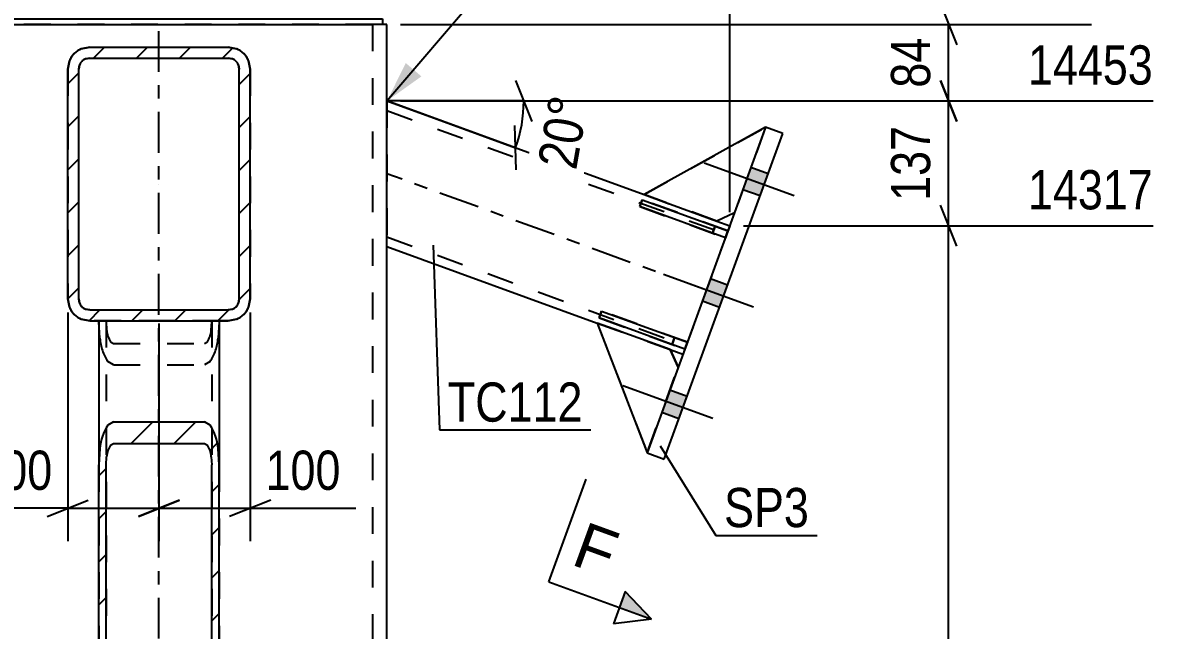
# Model space of a CAD drawing. Header units: millimetres. Extents: x 0 to 841, y 0 to 594.
# Drawn here: x 308.4 to 391.6, y 465.2 to 509.6 of the extents above; entities that cross this region are included whole.
import ezdxf

# ---------------------------------------------------------------- set-up
doc = ezdxf.new("R2010")
doc.units = ezdxf.units.MM
doc.linetypes.add('DXK_LINE_DOT2', pattern=[3.9198, 1.9599, -1.9599])
doc.linetypes.add('DXK_LINE_DOT3', pattern=[5.9187, 2.979, -0.9799, 0.9799, -0.9799])
doc.styles.add('Arial', font='arial.ttf', dxfattribs={"height": 0.2})
doc.styles.add('Arial Narrow', font='ARIALN.TTF', dxfattribs={"height": 0.2})

# ---------------------------------------------------------------- blocks, each defined once
blk = doc.blocks.new('Part-695494452-4283 - 4226')
at = {"color": 2, "linetype": 'Continuous'}
for p, q in [((301.981, 509.439), (301.981, 509.839)), ((301.981, 509.839), (334.648, 509.839)), ((302.709, 509.439), (301.981, 509.439)), ((334.648, 509.439), (333.92, 509.439)), ((334.648, 509.839), (334.648, 509.439))]:
    blk.add_line(p, q, dxfattribs=at)
at = {"color": 7, "linetype": 'DXK_LINE_DOT2'}
blk.add_line((333.92, 509.439), (302.709, 509.439), dxfattribs=at)
blk = doc.blocks.new('Part-695494452-4274 - 4226')
at = {"color": 2, "linetype": 'Continuous'}
for p, q in [((334.981, 503.842), (353.775, 497.002)), ((359.1, 495.064), (360.039, 494.722)), ((334.981, 493.2), (350.354, 487.605)), ((355.679, 485.667), (356.619, 485.325))]:
    blk.add_line(p, q, dxfattribs=at)
at = {"color": 7, "linetype": 'DXK_LINE_DOT2'}
for p, q in [((334.981, 503.842), (334.981, 493.2)), ((334.981, 503.133), (359.811, 494.095)), ((353.775, 497.002), (359.1, 495.064)), ((360.039, 494.722), (356.619, 485.325)), ((334.981, 493.91), (356.847, 485.951)), ((350.354, 487.605), (355.679, 485.667))]:
    blk.add_line(p, q, dxfattribs=at)
at = {"color": 7, "linetype": 'DXK_LINE_DOT3'}
blk.add_line((358.329, 490.023), (334.981, 498.521), dxfattribs=at)
blk = doc.blocks.new('Part-695494452-4343 - 4226')
at = {"color": 2, "linetype": 'Continuous'}
for p, q in [((353.455, 496.124), (353.638, 496.626)), ((359.72, 493.844), (353.455, 496.124)), ((353.638, 496.626), (359.902, 494.345)), ((359.902, 494.345), (359.72, 493.844))]:
    blk.add_line(p, q, dxfattribs=at)
at = {"color": 7, "linetype": 'DXK_LINE_DOT2'}
blk.add_line((358.78, 494.186), (358.963, 494.688), dxfattribs=at)
blk = doc.blocks.new('Part-695494452-4247 - 4226')
at = {"color": 2, "linetype": 'Continuous'}
for p, q in [((362.661, 501.926), (353.997, 478.12)), ((363.914, 501.47), (362.661, 501.926)), ((355.25, 477.664), (363.914, 501.47)), ((353.997, 478.12), (355.25, 477.664))]:
    blk.add_line(p, q, dxfattribs=at)
blk = doc.blocks.new('Part-695494452-4311 - 4226')
at = {"linetype": 'Continuous'}
h = blk.add_hatch(dxfattribs=at)
h.set_pattern_fill('', scale=0.7, style=0, pattern_type=0)
h.set_pattern_definition([(45, (311.6475, 489.3722), (-1.57154, 1.57154), [])])
h.paths.add_polyline_path([(311.648, 506.172), (311.648, 489.372), (311.769, 488.76), (312.116, 488.241), (312.635, 487.894), (313.248, 487.772), (323.381, 487.772), (323.993, 487.894), (324.512, 488.241), (324.859, 488.76), (324.981, 489.372), (324.981, 506.172), (324.859, 506.784), (324.512, 507.304), (323.993, 507.65), (323.381, 507.772), (313.248, 507.772), (312.635, 507.65), (312.116, 507.304), (311.769, 506.784)])
h.paths.add_polyline_path([(312.682, 506.738), (312.941, 506.911), (313.248, 506.972), (323.381, 506.972), (323.687, 506.911), (323.947, 506.738), (324.12, 506.478), (324.181, 506.172), (324.181, 489.372), (324.12, 489.066), (323.947, 488.807), (323.687, 488.633), (323.381, 488.572), (313.248, 488.572), (312.941, 488.633), (312.682, 488.807), (312.508, 489.066), (312.448, 489.372), (312.448, 506.172), (312.508, 506.478)])
at = {"color": 7, "linetype": 'DXK_LINE_DOT2'}
for p, q in [((312.635, 507.65), (313.248, 507.772)), ((313.248, 507.772), (323.381, 507.772)), ((323.381, 507.772), (323.993, 507.65)), ((313.248, 506.972), (312.941, 506.911)), ((313.248, 506.972), (323.381, 506.972)), ((323.687, 506.911), (323.381, 506.972)), ((311.648, 506.172), (311.769, 506.784)), ((311.648, 506.172), (311.648, 489.372)), ((312.508, 506.478), (312.448, 506.172)), ((312.448, 489.372), (312.448, 506.172)), ((324.181, 506.172), (324.12, 506.478)), ((324.181, 489.372), (324.181, 506.172)), ((324.859, 506.784), (324.981, 506.172)), ((324.981, 506.172), (324.981, 489.372)), ((311.769, 488.76), (311.648, 489.372)), ((312.448, 489.372), (312.508, 489.066)), ((324.12, 489.066), (324.181, 489.372)), ((324.981, 489.372), (324.859, 488.76)), ((312.941, 488.633), (313.248, 488.572)), ((313.248, 488.572), (323.381, 488.572)), ((323.381, 488.572), (323.687, 488.633)), ((313.248, 487.772), (312.635, 487.894)), ((323.381, 487.772), (313.248, 487.772)), ((323.993, 487.894), (323.381, 487.772))]:
    blk.add_line(p, q, dxfattribs=at)
at = {"color": 2, "linetype": 'Continuous'}
for p, q in [((313.248, 507.772), (312.635, 507.65)), ((313.248, 507.772), (313.248, 507.772)), ((313.248, 507.772), (323.381, 507.772)), ((323.381, 507.772), (323.381, 507.772)), ((323.993, 507.65), (323.381, 507.772)), ((312.941, 506.911), (313.248, 506.972)), ((313.248, 506.972), (313.248, 506.972)), ((313.248, 506.972), (323.381, 506.972)), ((323.381, 506.972), (323.381, 506.972)), ((323.381, 506.972), (323.687, 506.911)), ((311.769, 506.784), (311.648, 506.172)), ((311.648, 506.172), (311.648, 506.172)), ((311.648, 489.372), (311.648, 506.172)), ((312.448, 506.172), (312.508, 506.478)), ((312.448, 506.172), (312.448, 506.172)), ((312.448, 489.372), (312.448, 506.172)), ((324.12, 506.478), (324.181, 506.172)), ((324.181, 506.172), (324.181, 506.172)), ((324.181, 489.372), (324.181, 506.172)), ((324.981, 506.172), (324.859, 506.784)), ((324.981, 506.172), (324.981, 506.172)), ((324.981, 489.372), (324.981, 506.172)), ((311.648, 489.372), (311.648, 489.372)), ((311.648, 489.372), (311.769, 488.76)), ((312.448, 489.372), (312.448, 489.372)), ((312.508, 489.066), (312.448, 489.372)), ((324.181, 489.372), (324.12, 489.066)), ((324.181, 489.372), (324.181, 489.372)), ((324.859, 488.76), (324.981, 489.372)), ((324.981, 489.372), (324.981, 489.372)), ((313.248, 488.572), (312.941, 488.633)), ((313.248, 488.572), (313.248, 488.572)), ((313.248, 488.572), (323.381, 488.572)), ((323.687, 488.633), (323.381, 488.572)), ((323.381, 488.572), (323.381, 488.572)), ((312.635, 487.894), (313.248, 487.772)), ((313.248, 487.772), (313.248, 487.772)), ((313.248, 487.772), (323.381, 487.772)), ((323.381, 487.772), (323.993, 487.894)), ((323.381, 487.772), (323.381, 487.772))]:
    blk.add_line(p, q, dxfattribs=at)
at = {"color": 7, "linetype": 'DXK_LINE_DOT3'}
blk.add_line((318.314, 497.772), (318.314, 497.772), dxfattribs=at)
at = {"color": 7, "linetype": 'DXK_LINE_DOT2'}
for centre, radius, start, end in [((313.248, 506.172), 1.6, 112.5, 157.5), ((323.381, 506.172), 1.6, 22.5, 67.5), ((313.248, 506.172), 0.8, 112.5, 157.5), ((323.381, 506.172), 0.8, 22.5, 67.5), ((313.248, 489.372), 1.6, 202.5, 247.5), ((313.248, 489.372), 0.8, 202.5, 247.5), ((323.381, 489.372), 0.8, 292.5, 337.5), ((323.381, 489.372), 1.6, 292.5, 337.5)]:
    blk.add_arc(centre, radius, start, end, dxfattribs=at)
at = {"color": 2, "linetype": 'Continuous'}
for centre, radius, start, end in [((313.248, 506.172), 1.6, 112.5, 157.5), ((323.381, 506.172), 1.6, 22.5, 67.5), ((313.248, 506.172), 0.8, 112.5, 157.5), ((323.381, 506.172), 0.8, 22.5, 67.5), ((313.248, 489.372), 1.6, 202.5, 247.5), ((313.248, 489.372), 0.8, 202.5, 247.5), ((323.381, 489.372), 0.8, 292.5, 337.5), ((323.381, 489.372), 1.6, 292.5, 337.5)]:
    blk.add_arc(centre, radius, start, end, dxfattribs=at)
blk = doc.blocks.new('Part-695494452-4297 - 4226')
at = {"color": 7, "linetype": 'DXK_LINE_DOT2'}
for p, q in [((313.248, 507.772), (312.635, 507.65)), ((313.248, 507.772), (323.381, 507.772)), ((323.993, 507.65), (323.381, 507.772)), ((312.941, 506.911), (313.248, 506.972)), ((313.248, 506.972), (323.381, 506.972)), ((323.381, 506.972), (323.687, 506.911)), ((311.769, 506.784), (311.648, 506.172)), ((311.648, 489.372), (311.648, 506.172)), ((312.448, 506.172), (312.508, 506.478)), ((312.448, 489.372), (312.448, 506.172)), ((324.12, 506.478), (324.181, 506.172)), ((324.181, 489.372), (324.181, 506.172)), ((324.981, 506.172), (324.859, 506.784)), ((324.981, 489.372), (324.981, 506.172)), ((311.648, 489.372), (311.769, 488.76)), ((312.508, 489.066), (312.448, 489.372)), ((324.181, 489.372), (324.12, 489.066)), ((324.859, 488.76), (324.981, 489.372)), ((313.248, 488.572), (312.941, 488.633)), ((313.248, 488.572), (323.381, 488.572)), ((323.687, 488.633), (323.381, 488.572)), ((312.635, 487.894), (313.248, 487.772)), ((313.248, 487.772), (323.381, 487.772)), ((323.381, 487.772), (323.993, 487.894))]:
    blk.add_line(p, q, dxfattribs=at)
at = {"color": 7, "linetype": 'DXK_LINE_DOT3'}
blk.add_line((318.314, 497.772), (318.314, 497.772), dxfattribs=at)
at = {"color": 7, "linetype": 'DXK_LINE_DOT2'}
for centre, radius, start, end in [((313.248, 506.172), 1.6, 112.5, 157.5), ((323.381, 506.172), 1.6, 22.5, 67.5), ((313.248, 506.172), 0.8, 112.5, 157.5), ((323.381, 506.172), 0.8, 22.5, 67.5), ((313.248, 489.372), 1.6, 202.5, 247.5), ((313.248, 489.372), 0.8, 202.5, 247.5), ((323.381, 489.372), 0.8, 292.5, 337.5), ((323.381, 489.372), 1.6, 292.5, 337.5)]:
    blk.add_arc(centre, radius, start, end, dxfattribs=at)
blk = doc.blocks.new('Part-695494452-4305 - 4226')
at = {"linetype": 'Continuous'}
h = blk.add_hatch(dxfattribs=at)
h.set_pattern_fill('', scale=0.7, style=0, pattern_type=0)
h.set_pattern_definition([(45, (313.9142, 457.5821), (-1.57154, 1.57154), [])])
h.paths.add_polyline_path([(313.914, 477.241), (313.914, 457.582), (313.995, 456.378), (314.227, 455.358), (314.573, 454.676), (314.981, 454.437), (321.648, 454.437), (322.056, 454.676), (322.402, 455.358), (322.633, 456.378), (322.714, 457.582), (322.714, 477.241), (322.633, 478.444), (322.402, 479.465), (322.056, 480.147), (321.648, 480.386), (314.981, 480.386), (314.573, 480.147), (314.227, 479.465), (313.995, 478.444)])
h.paths.add_polyline_path([(314.604, 478.353), (314.777, 478.694), (314.981, 478.813), (321.648, 478.813), (321.852, 478.694), (322.025, 478.353), (322.14, 477.842), (322.181, 477.241), (322.181, 457.582), (322.14, 456.98), (322.025, 456.47), (321.852, 456.129), (321.648, 456.009), (314.981, 456.009), (314.777, 456.129), (314.604, 456.47), (314.488, 456.98), (314.448, 457.582), (314.448, 477.241), (314.488, 477.842)])
at = {"color": 2, "linetype": 'Continuous'}
for p, q in [((313.914, 487.772), (313.914, 477.241)), ((322.714, 487.772), (322.714, 477.241)), ((314.981, 480.386), (314.573, 480.147)), ((314.981, 480.386), (321.648, 480.386)), ((322.056, 480.147), (321.648, 480.386)), ((314.777, 478.694), (314.981, 478.813)), ((314.981, 478.813), (321.648, 478.813)), ((321.648, 478.813), (321.852, 478.694)), ((313.995, 478.444), (313.914, 477.241)), ((314.448, 477.241), (314.488, 477.842)), ((322.14, 477.842), (322.181, 477.241)), ((322.714, 477.241), (322.633, 478.444)), ((313.914, 457.582), (313.914, 477.241)), ((314.448, 457.582), (314.448, 477.241)), ((322.181, 457.582), (322.181, 477.241)), ((322.714, 457.582), (322.714, 477.241)), ((313.914, 457.582), (313.995, 456.378)), ((314.488, 456.98), (314.448, 457.582)), ((322.181, 457.582), (322.14, 456.98)), ((322.633, 456.378), (322.714, 457.582)), ((314.981, 456.009), (314.777, 456.129)), ((321.852, 456.129), (321.648, 456.009)), ((314.981, 456.009), (321.648, 456.009)), ((314.573, 454.676), (314.981, 454.437)), ((314.981, 454.437), (321.648, 454.437)), ((321.648, 454.437), (322.056, 454.676))]:
    blk.add_line(p, q, dxfattribs=at)
at = {"color": 7, "linetype": 'DXK_LINE_DOT2'}
for p, q in [((322.714, 487.772), (313.914, 487.772)), ((313.995, 486.493), (313.914, 487.697)), ((314.448, 487.772), (314.448, 457.582)), ((314.448, 487.697), (314.488, 487.095)), ((322.14, 487.095), (322.181, 487.697)), ((322.181, 487.772), (322.181, 457.582)), ((322.714, 487.697), (322.633, 486.493)), ((314.777, 486.244), (314.981, 486.124)), ((314.981, 486.124), (321.648, 486.124)), ((321.648, 486.124), (321.852, 486.244)), ((314.981, 484.552), (314.573, 484.791)), ((314.981, 484.552), (321.648, 484.552)), ((322.056, 484.791), (321.648, 484.552)), ((313.914, 477.241), (313.914, 457.582)), ((322.714, 477.241), (322.714, 457.582))]:
    blk.add_line(p, q, dxfattribs=at)
for centre, radius, start, end in [((316.321, 487.242), 1.839, 184.59102, 212.87511), ((320.307, 487.242), 1.839, 327.12489, 355.40898), ((317.662, 486.788), 3.678, 184.59102, 212.87511), ((318.966, 486.788), 3.678, 327.12489, 355.40898)]:
    blk.add_arc(centre, radius, start, end, dxfattribs=at)
at = {"color": 2, "linetype": 'Continuous'}
for centre, radius, start, end in [((317.662, 478.15), 3.678, 147.12489, 175.40898), ((318.966, 478.15), 3.678, 4.59102, 32.87511), ((316.321, 477.695), 1.839, 147.12489, 175.40898), ((320.307, 477.695), 1.839, 4.59102, 32.87511), ((316.321, 457.128), 1.839, 184.59102, 212.87511), ((320.307, 457.128), 1.839, 327.12489, 355.40898), ((317.662, 456.673), 3.678, 184.59102, 212.87511), ((318.966, 456.673), 3.678, 327.12489, 355.40898)]:
    blk.add_arc(centre, radius, start, end, dxfattribs=at)
blk = doc.blocks.new('Bolt-695494452-4325 - 4226')
at = {"linetype": 'Continuous'}
for points in [[(362.25, 496.897), (362.843, 498.525), (361.59, 498.982), (360.997, 497.353)], [(362.25, 496.897), (362.843, 498.525), (361.59, 498.982), (360.997, 497.353)], [(362.25, 496.897), (362.843, 498.525), (361.59, 498.982), (360.997, 497.353)], [(359.286, 488.753), (359.878, 490.381), (358.626, 490.838), (358.033, 489.209)], [(359.286, 488.753), (359.878, 490.381), (358.626, 490.838), (358.033, 489.209)], [(356.321, 480.609), (356.914, 482.237), (355.661, 482.694), (355.069, 481.065)], [(356.321, 480.609), (356.914, 482.237), (355.661, 482.694), (355.069, 481.065)], [(356.321, 480.609), (356.914, 482.237), (355.661, 482.694), (355.069, 481.065)]]:
    blk.add_hatch(color=1, dxfattribs=at).paths.add_polyline_path(points)
at = {"color": 1, "linetype": 'Continuous'}
for p, q in [((364.739, 496.913), (358.161, 499.307)), ((364.739, 496.913), (358.161, 499.307)), ((364.739, 496.913), (358.161, 499.307)), ((362.843, 498.525), (361.59, 498.982)), ((362.843, 498.525), (361.59, 498.982)), ((362.843, 498.525), (361.59, 498.982)), ((362.25, 496.897), (360.997, 497.353)), ((362.25, 496.897), (360.997, 497.353)), ((362.25, 496.897), (360.997, 497.353)), ((361.775, 488.769), (355.197, 491.163)), ((361.775, 488.769), (355.197, 491.163)), ((359.878, 490.381), (358.626, 490.838)), ((359.878, 490.381), (358.626, 490.838)), ((359.286, 488.753), (358.033, 489.209)), ((359.286, 488.753), (358.033, 489.209)), ((358.81, 480.625), (352.233, 483.019)), ((358.81, 480.625), (352.233, 483.019)), ((358.81, 480.625), (352.233, 483.019)), ((356.914, 482.237), (355.661, 482.694)), ((356.914, 482.237), (355.661, 482.694)), ((356.914, 482.237), (355.661, 482.694)), ((356.321, 480.609), (355.069, 481.065)), ((356.321, 480.609), (355.069, 481.065)), ((356.321, 480.609), (355.069, 481.065))]:
    blk.add_line(p, q, dxfattribs=at)
blk = doc.blocks.new('Part-695494452-4339 - 4226')
at = {"color": 2, "linetype": 'Continuous'}
for p, q in [((350.354, 487.605), (353.997, 478.12)), ((355.679, 485.667), (350.354, 487.605)), ((355.679, 485.667), (356.277, 484.385))]:
    blk.add_line(p, q, dxfattribs=at)
at = {"color": 7, "linetype": 'DXK_LINE_DOT2'}
blk.add_line((353.997, 478.12), (356.277, 484.385), dxfattribs=at)
blk = doc.blocks.new('Part-695494452-4340 - 4226')
at = {"color": 7, "linetype": 'DXK_LINE_DOT2'}
for p, q in [((355.679, 485.667), (350.354, 487.605)), ((350.354, 487.605), (353.997, 478.12)), ((356.277, 484.385), (355.679, 485.667)), ((353.997, 478.12), (356.277, 484.385))]:
    blk.add_line(p, q, dxfattribs=at)
blk = doc.blocks.new('Part-695494452-4341 - 4226')
at = {"color": 2, "linetype": 'Continuous'}
for p, q in [((362.661, 501.926), (353.775, 497.002)), ((353.775, 497.002), (359.1, 495.064)), ((360.381, 495.661), (359.1, 495.064))]:
    blk.add_line(p, q, dxfattribs=at)
at = {"color": 7, "linetype": 'DXK_LINE_DOT2'}
blk.add_line((362.661, 501.926), (360.381, 495.661), dxfattribs=at)
blk = doc.blocks.new('Part-695494452-4342 - 4226')
at = {"color": 7, "linetype": 'DXK_LINE_DOT2'}
for p, q in [((353.775, 497.002), (362.661, 501.926)), ((362.661, 501.926), (360.381, 495.661)), ((359.1, 495.064), (353.775, 497.002)), ((360.381, 495.661), (359.1, 495.064))]:
    blk.add_line(p, q, dxfattribs=at)
blk = doc.blocks.new('Part-695494452-4359 - 4226')
at = {"color": 2, "linetype": 'Continuous'}
for p, q in [((303.781, 509.439), (333.92, 509.439)), ((334.981, 509.439), (334.648, 509.439)), ((334.981, 215.96), (334.981, 509.439))]:
    blk.add_line(p, q, dxfattribs=at)
at = {"color": 7, "linetype": 'DXK_LINE_DOT3'}
blk.add_line((318.314, 215.96), (318.314, 509.439), dxfattribs=at)
at = {"color": 7, "linetype": 'DXK_LINE_DOT2'}
for p, q in [((334.648, 509.439), (333.664, 509.439)), ((333.914, 509.439), (333.914, 215.96))]:
    blk.add_line(p, q, dxfattribs=at)
blk = doc.blocks.new('Part-695494452-4344 - 4226')
at = {"color": 2, "linetype": 'Continuous'}
for p, q in [((350.491, 487.981), (350.674, 488.482)), ((356.756, 485.701), (350.491, 487.981)), ((350.674, 488.482), (356.938, 486.202)), ((356.938, 486.202), (356.756, 485.701))]:
    blk.add_line(p, q, dxfattribs=at)
at = {"color": 7, "linetype": 'DXK_LINE_DOT2'}
blk.add_line((355.816, 486.043), (355.999, 486.544), dxfattribs=at)
blk = doc.blocks.new('Part-695494452-4345 - 4226')
at = {"color": 7, "linetype": 'DXK_LINE_DOT2'}
for p, q in [((353.638, 496.626), (353.455, 496.124)), ((353.455, 496.124), (359.72, 493.844)), ((359.902, 494.345), (353.638, 496.626)), ((358.963, 494.688), (358.78, 494.186)), ((359.72, 493.844), (359.902, 494.345))]:
    blk.add_line(p, q, dxfattribs=at)
blk = doc.blocks.new('Part-695494452-4346 - 4226')
at = {"color": 7, "linetype": 'DXK_LINE_DOT2'}
for p, q in [((350.674, 488.482), (350.491, 487.981)), ((350.491, 487.981), (356.756, 485.701)), ((356.938, 486.202), (350.674, 488.482)), ((355.999, 486.544), (355.816, 486.043)), ((356.756, 485.701), (356.938, 486.202))]:
    blk.add_line(p, q, dxfattribs=at)
blk = doc.blocks.new('StraightDimension-695494452-4468 - 4226')
at = {"color": 7, "linetype": 'Continuous'}
for p, q in [((334.981, 510.439), (334.981, 569.791)), ((360.039, 495.722), (360.039, 569.791)), ((336.481, 567.541), (333.481, 566.341)), ((334.981, 566.941), (360.039, 566.941)), ((358.539, 566.341), (361.539, 567.541))]:
    blk.add_line(p, q, dxfattribs=at)
at = {"color": 0}
blk.add_wipeout([(350.852, 567.691), (350.852, 571.891), (344.168, 571.891), (344.168, 567.691)], dxfattribs=at)
at = {"color": 3, "style": 'Arial Narrow'}
blk.add_text('376', height=2.8633, dxfattribs=at).set_placement((344.768, 568.291))
blk = doc.blocks.new('StraightDimension-695494452-4430 - 4226')
at = {"color": 7, "linetype": 'Continuous'}
for p, q in [((324.981, 488.372), (324.981, 471.669)), ((318.314, 487.572), (318.314, 471.669)), ((316.814, 473.469), (319.814, 474.669)), ((326.481, 474.669), (323.481, 473.469)), ((318.314, 474.069), (324.981, 474.069)), ((324.981, 474.069), (332.715, 474.069)), ((324.981, 474.069), (332.715, 474.069))]:
    blk.add_line(p, q, dxfattribs=at)
at = {"color": 0}
blk.add_wipeout([(332.19, 474.819), (332.19, 479.019), (325.506, 479.019), (325.506, 474.819)], dxfattribs=at)
at = {"color": 3, "style": 'Arial Narrow'}
blk.add_text('100', height=2.8633, dxfattribs=at).set_placement((326.106, 475.419))
blk = doc.blocks.new('StraightDimension-695494452-4449 - 4226')
at = {"color": 7, "linetype": 'Continuous'}
for p, q in [((311.648, 488.372), (311.648, 471.669)), ((318.314, 487.572), (318.314, 471.669)), ((310.148, 473.469), (313.148, 474.669)), ((319.814, 474.669), (316.814, 473.469)), ((311.648, 474.069), (303.913, 474.069)), ((311.648, 474.069), (303.913, 474.069)), ((311.648, 474.069), (318.314, 474.069))]:
    blk.add_line(p, q, dxfattribs=at)
at = {"color": 0}
blk.add_wipeout([(311.123, 474.819), (311.123, 479.019), (304.438, 479.019), (304.438, 474.819)], dxfattribs=at)
at = {"color": 3, "style": 'Arial Narrow'}
blk.add_text('100', height=2.8633, dxfattribs=at).set_placement((305.038, 475.419))
blk = doc.blocks.new('AngleDimension-695494452-4475 - 4226')
at = {"color": 7, "linetype": 'Continuous'}
for p, q in [((344.381, 505.342), (345.581, 502.342)), ((344.981, 503.842), (334.981, 503.842)), ((344.378, 500.422), (334.981, 503.842)), ((335.921, 503.5), (344.378, 500.422)), ((344.429, 498.807), (344.327, 502.037))]:
    blk.add_line(p, q, dxfattribs=at)
blk.add_arc((334.981, 503.842), 10, 340.00019, 360, dxfattribs=at)
at = {"color": 0}
blk.add_wipeout([(350.412, 504.4), (346.276, 505.129), (345.154, 498.769), (349.291, 498.04)], dxfattribs=at)
at = {"color": 3, "style": 'Arial Narrow'}
blk.add_text('20°', height=2.8633, rotation=80.0021, dxfattribs=at).set_placement((348.804, 498.735))
blk = doc.blocks.new('StraightDimension-695494452-4514 - 4226')
at = {"color": 7, "linetype": 'Continuous'}
for p, q in [((375.437, 510.939), (376.637, 507.939)), ((335.981, 509.439), (386.478, 509.439)), ((376.037, 503.842), (376.037, 509.439)), ((376.637, 502.342), (375.437, 505.342)), ((335.981, 503.842), (390.978, 503.842))]:
    blk.add_line(p, q, dxfattribs=at)
at = {"color": 0, "linetype": 'Continuous'}
blk.add_wipeout([(387.078, 510.039), (387.078, 514.239), (376.737, 514.239), (376.737, 510.039)], dxfattribs=at)
at = {"color": 0}
blk.add_wipeout([(375.287, 509.068), (371.087, 509.068), (371.087, 504.212), (375.287, 504.212)], dxfattribs=at)
at = {"color": 3, "linetype": 'Continuous', "style": 'Arial Narrow'}
blk.add_text('14537', height=2.8633, dxfattribs=at).set_placement((377.337, 510.639))
at = {"color": 3, "style": 'Arial Narrow'}
blk.add_text('84', height=2.8633, rotation=90.00021, dxfattribs=at).set_placement((374.687, 504.812))
blk = doc.blocks.new('StraightDimension-695494452-4521 - 4226')
at = {"color": 7, "linetype": 'Continuous'}
for p, q in [((375.437, 505.342), (376.637, 502.342)), ((335.981, 503.842), (390.978, 503.842)), ((376.037, 494.722), (376.037, 503.842)), ((376.637, 493.222), (375.437, 496.222)), ((361.039, 494.722), (390.978, 494.722))]:
    blk.add_line(p, q, dxfattribs=at)
at = {"color": 0, "linetype": 'Continuous'}
blk.add_wipeout([(391.578, 504.442), (391.578, 508.642), (381.237, 508.642), (381.237, 504.442)], dxfattribs=at)
at = {"color": 3, "linetype": 'Continuous', "style": 'Arial Narrow'}
blk.add_text('14453', height=2.8633, dxfattribs=at).set_placement((381.837, 505.042))
at = {"color": 0}
blk.add_wipeout([(375.287, 502.624), (371.087, 502.624), (371.087, 495.94), (375.287, 495.94)], dxfattribs=at)
at = {"color": 3, "style": 'Arial Narrow'}
blk.add_text('137', height=2.8633, rotation=90.00021, dxfattribs=at).set_placement((374.687, 496.54))
blk = doc.blocks.new('StraightDimension-695494452-4544 - 4226')
at = {"color": 7, "linetype": 'Continuous'}
for p, q in [((376.637, 493.222), (375.437, 496.222)), ((361.039, 494.722), (390.978, 494.722)), ((376.037, 282.138), (376.037, 494.722))]:
    blk.add_line(p, q, dxfattribs=at)
at = {"color": 0, "linetype": 'Continuous'}
blk.add_wipeout([(391.578, 495.322), (391.578, 499.522), (381.237, 499.522), (381.237, 495.322)], dxfattribs=at)
at = {"color": 3, "linetype": 'Continuous', "style": 'Arial Narrow'}
blk.add_text('14317', height=2.8633, dxfattribs=at).set_placement((381.837, 495.922))
blk = doc.blocks.new('Mark-695494452-4243 - 4226')
at = {"color": 30, "linetype": 'Continuous'}
for p, q in [((354.961, 478.628), (359.021, 472.093)), ((359.021, 472.093), (366.432, 472.093))]:
    blk.add_line(p, q, dxfattribs=at)
at = {"color": 0}
blk.add_wipeout([(365.832, 472.693), (365.832, 475.693), (359.621, 475.693), (359.621, 472.693)], dxfattribs=at)
blk.add_wipeout([(365.832, 472.693), (365.832, 475.693), (359.621, 475.693), (359.621, 472.693)], dxfattribs=at)
at = {"color": 3, "style": 'Arial Narrow'}
blk.add_text('SP3', height=2.8633, dxfattribs=at).set_placement((359.621, 472.693))
blk = doc.blocks.new('SectionMark-695494452-4577 - 4226')
at = {"linetype": 'Continuous'}
for points in [[(372.657, 523.648), (373.085, 524.822), (375.434, 523.967)], [(351.97, 466.811), (352.398, 467.986), (354.32, 465.956)]]:
    blk.add_hatch(color=6, dxfattribs=at).paths.add_polyline_path(points)
at = {"color": 6, "linetype": 'Continuous'}
for p, q in [((372.657, 523.648), (373.512, 525.997)), ((373.512, 525.997), (375.434, 523.967)), ((375.434, 523.967), (372.657, 523.648)), ((352.398, 467.986), (351.543, 465.637)), ((354.32, 465.956), (352.398, 467.986)), ((354.32, 465.956), (351.543, 465.637))]:
    blk.add_line(p, q, dxfattribs=at)
at = {"color": 0, "linetype": 'Continuous'}
for points in [[(369.739, 520.453), (370.936, 523.742), (368.257, 524.717), (367.06, 521.428)], [(351.019, 469.02), (352.216, 472.309), (349.537, 473.284), (348.34, 469.995)]]:
    blk.add_wipeout(points, dxfattribs=at)
at = {"color": 6, "linetype": 'Continuous'}
for p, q in [((367.916, 526.703), (365.18, 519.186)), ((367.916, 526.703), (375.434, 523.967)), ((346.802, 468.693), (349.538, 476.21)), ((346.802, 468.693), (354.32, 465.956))]:
    blk.add_line(p, q, dxfattribs=at)
at = {"color": 3, "linetype": 'Continuous', "style": 'Arial'}
for p in [(367.06, 521.428), (348.34, 469.995)]:
    blk.add_text('F', height=3.343, rotation=-20.00196, dxfattribs=at).set_placement(p)
blk = doc.blocks.new('WeldMark-695494452-4581 - 4226')
at = {"linetype": 'Continuous'}
blk.add_hatch(color=30, dxfattribs=at).paths.add_polyline_path([(337.499, 505.637), (334.981, 503.842), (336.358, 506.611)])
at = {"color": 3, "linetype": 'Continuous'}
for p, q in [((354.874, 515.054), (359.16, 519.34)), ((349.731, 515.054), (354.017, 515.054)), ((354.017, 515.054), (349.731, 510.769)), ((349.731, 510.769), (349.731, 515.054)), ((354.874, 515.054), (359.16, 510.769))]:
    blk.add_line(p, q, dxfattribs=at)
at = {"color": 30, "linetype": 'Continuous'}
for p, q in [((334.981, 503.842), (344.55, 515.054)), ((344.55, 515.054), (354.874, 515.054))]:
    blk.add_line(p, q, dxfattribs=at)
at = {"color": 3, "linetype": 'Continuous'}
blk.add_arc((344.55, 515.054), 1.5, 90, 270, dxfattribs=at)
at = {"color": 0}
blk.add_wipeout([(349.074, 510.954), (349.074, 514.354), (346.45, 514.354), (346.45, 510.954)], dxfattribs=at)
at = {"color": 3, "linetype": 'Continuous'}
blk.add_arc((344.55, 515.054), 1.5, 270, 90, dxfattribs=at)
at = {"color": 3, "style": 'Arial'}
blk.add_text('6', height=2.865, dxfattribs=at).set_placement((346.65, 511.154))
at = {"color": 0, "linetype": 'Continuous'}
blk.add_wipeout([(364.953, 514.404), (364.953, 516.904), (358.474, 516.904), (358.474, 514.404)], dxfattribs=at)
blk.add_wipeout([(364.953, 514.404), (364.953, 516.904), (358.474, 516.904), (358.474, 514.404)], dxfattribs=at)
at = {"color": 3, "linetype": 'Continuous', "style": 'Arial'}
blk.add_text('TYP', height=2.3877, dxfattribs=at).set_placement((358.474, 514.404))
blk = doc.blocks.new('Mark-695494452-25860 - 4226')
at = {"color": 30, "linetype": 'Continuous'}
for p, q in [((338.349, 493.292), (338.827, 479.804)), ((338.827, 479.804), (349.892, 479.804))]:
    blk.add_line(p, q, dxfattribs=at)
at = {"color": 0}
blk.add_wipeout([(349.292, 480.404), (349.292, 483.404), (339.427, 483.404), (339.427, 480.404)], dxfattribs=at)
blk.add_wipeout([(349.292, 480.404), (349.292, 483.404), (339.427, 483.404), (339.427, 480.404)], dxfattribs=at)
at = {"color": 3, "style": 'Arial Narrow'}
blk.add_text('TC112', height=2.8633, dxfattribs=at).set_placement((339.427, 480.404))

msp = doc.modelspace()

# ---------------------------------------------------------------- block references
for name in ['Part-695494452-4359 - 4226', 'Part-695494452-4283 - 4226', 'Part-695494452-4311 - 4226', 'Part-695494452-4297 - 4226', 'Part-695494452-4274 - 4226', 'Part-695494452-4341 - 4226', 'Part-695494452-4342 - 4226', 'Part-695494452-4247 - 4226', 'Bolt-695494452-4325 - 4226', 'Part-695494452-4343 - 4226', 'Part-695494452-4345 - 4226', 'Part-695494452-4305 - 4226', 'Part-695494452-4344 - 4226', 'Part-695494452-4346 - 4226', 'Part-695494452-4339 - 4226', 'Part-695494452-4340 - 4226']:
    msp.add_blockref(name, (0, 0))

# ---------------------------------------------------------------- next in the draw order: block references
for name in ['StraightDimension-695494452-4468 - 4226', 'StraightDimension-695494452-4430 - 4226']:
    msp.add_blockref(name, (0, 0))

# ---------------------------------------------------------------- next in the draw order: block references
for name in ['AngleDimension-695494452-4475 - 4226', 'StraightDimension-695494452-4449 - 4226']:
    msp.add_blockref(name, (0, 0))

# ---------------------------------------------------------------- next in the draw order: block references
msp.add_blockref('StraightDimension-695494452-4514 - 4226', (0, 0))

# ---------------------------------------------------------------- next in the draw order: block references
msp.add_blockref('StraightDimension-695494452-4521 - 4226', (0, 0))

# ---------------------------------------------------------------- next in the draw order: block references
msp.add_blockref('StraightDimension-695494452-4544 - 4226', (0, 0))

# ---------------------------------------------------------------- next in the draw order: block references
msp.add_blockref('Mark-695494452-4243 - 4226', (0, 0))

# ---------------------------------------------------------------- next in the draw order: block references
msp.add_blockref('SectionMark-695494452-4577 - 4226', (0, 0))

# ---------------------------------------------------------------- next in the draw order: block references
for name in ['WeldMark-695494452-4581 - 4226', 'Mark-695494452-25860 - 4226']:
    msp.add_blockref(name, (0, 0))

doc.saveas('drawing.dxf')
